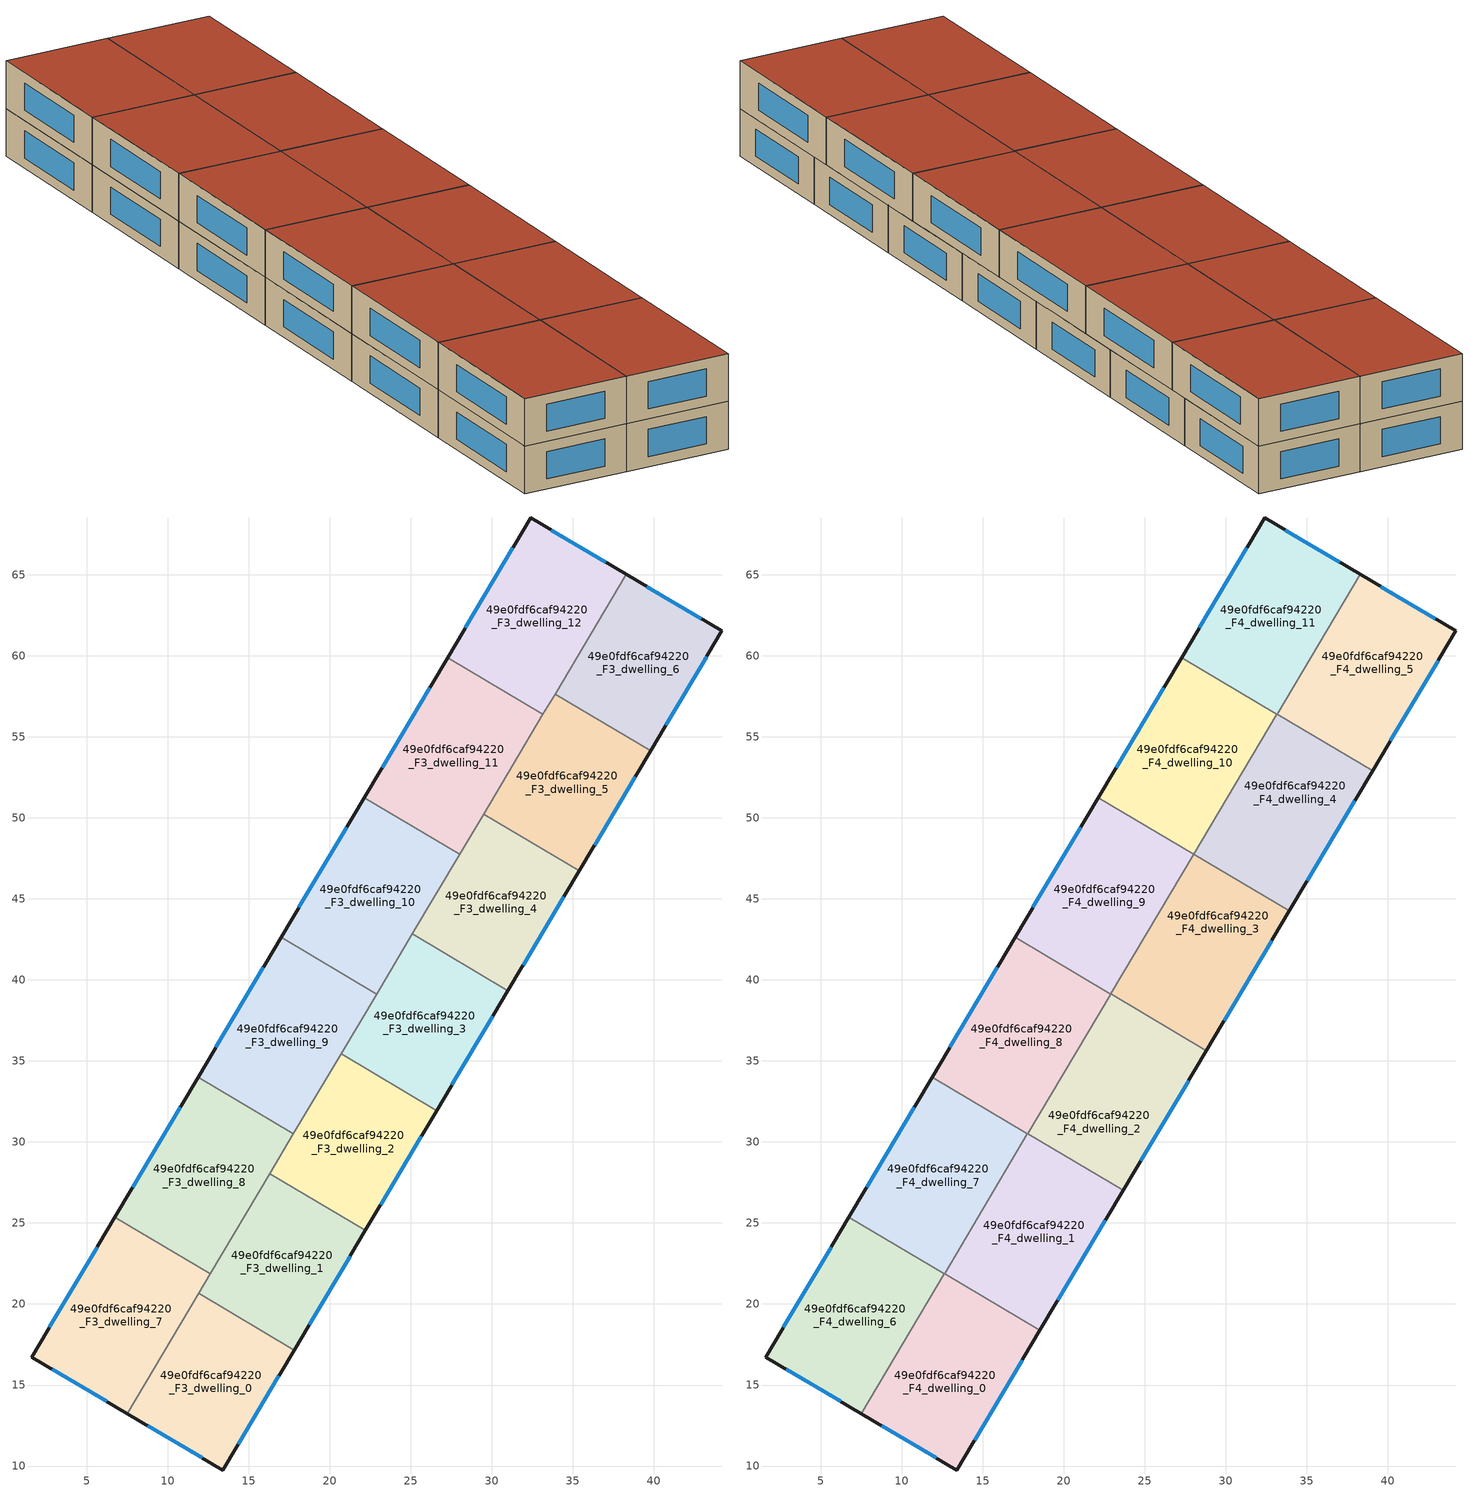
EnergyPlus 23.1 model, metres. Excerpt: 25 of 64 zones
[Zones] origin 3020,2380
49e0fdf6caf94220_F3_dwelling_0
 floor to 49e0fdf6caf94220_F2_dwelling_0 (EU_floor_Construction): 17.81,17.14 13.41,9.75 7.51,13.24 11.92,20.65 z9
 wall outside (EU_wall_Construction): 7.51,13.24 13.41,9.75 17.81,17.14 z9:12
 wall to 49e0fdf6caf94220_F3_dwelling_1 (EU_wall_Construction): 17.81,17.14 11.92,20.65 z9:12
 wall to 49e0fdf6caf94220_F3_dwelling_7 (EU_wall_Construction): 11.92,20.65 7.51,13.24 z9:12
 window (EU_Window_Construction): 14.36,11.34 16.87,15.56 / 8.78,12.49 12.15,10.5 z9.64:11.36
49e0fdf6caf94220_F3_dwelling_1
 floor to 49e0fdf6caf94220_F2_dwelling_1 (EU_floor_Construction): 22.21,24.54 17.81,17.14 11.92,20.65 16.32,28.05 z9
 wall outside (EU_wall_Construction): 17.81,17.14 22.21,24.54 z9:12
 wall to 49e0fdf6caf94220_F3_dwelling_2 (EU_wall_Construction): 22.21,24.54 16.32,28.05 z9:12
 wall to 49e0fdf6caf94220_F3_dwelling_8 (EU_wall_Construction): 16.32,28.05 12.64,21.86 z9:12
 wall to 49e0fdf6caf94220_F3_dwelling_7 (EU_wall_Construction): 12.64,21.86 11.92,20.65 z9:12
 window (EU_Window_Construction): 18.75,18.73 21.27,22.96 z9.64:11.36
 ceiling adiabatic (EU_roof_Construction): 18.54,18.38 22.21,24.54 16.32,28.05 12.65,21.88 z12
49e0fdf6caf94220_F3_dwelling_10
 floor to 49e0fdf6caf94220_F2_dwelling_10 (EU_floor_Construction): 28.04,47.75 22.9,39.12 17.01,42.63 22.14,51.26 z9
 wall outside (EU_wall_Construction): 22.14,51.26 17.01,42.63 z9:12
 wall to 49e0fdf6caf94220_F3_dwelling_11 (EU_wall_Construction): 28.04,47.75 22.14,51.26 z9:12
 wall to 49e0fdf6caf94220_F3_dwelling_9 (EU_wall_Construction): 17.01,42.63 22.9,39.12 z9:12
 wall to 49e0fdf6caf94220_F3_dwelling_4 (EU_wall_Construction): 25.11,42.84 28.04,47.75 z9:12
 wall to 49e0fdf6caf94220_F3_dwelling_3 (EU_wall_Construction): 22.9,39.12 25.11,42.84 z9:12
 window (EU_Window_Construction): 21.04,49.41 18.11,44.48 z9.64:11.36
49e0fdf6caf94220_F3_dwelling_11
 floor to 49e0fdf6caf94220_F2_dwelling_11 (EU_floor_Construction): 33.17,56.39 28.04,47.75 22.14,51.26 27.28,59.89 z9
 wall outside (EU_wall_Construction): 27.28,59.89 22.14,51.26 z9:12
 wall to 49e0fdf6caf94220_F3_dwelling_12 (EU_wall_Construction): 33.17,56.39 27.28,59.89 z9:12
 wall to 49e0fdf6caf94220_F3_dwelling_5 (EU_wall_Construction): 29.51,50.24 33.17,56.39 z9:12
 wall to 49e0fdf6caf94220_F3_dwelling_4 (EU_wall_Construction): 28.04,47.75 29.51,50.24 z9:12
 window (EU_Window_Construction): 26.18,58.04 23.24,53.11 z9.64:11.36
49e0fdf6caf94220_F3_dwelling_12
 floor to 49e0fdf6caf94220_F2_dwelling_12 (EU_floor_Construction): 38.31,65.03 33.17,56.39 27.28,59.89 32.41,68.51 z9
 wall outside (EU_wall_Construction): 38.31,65.03 32.41,68.51 27.28,59.89 z9:12
 wall to 49e0fdf6caf94220_F3_dwelling_6 (EU_wall_Construction): 33.91,57.64 38.31,65.03 z9:12
 wall to 49e0fdf6caf94220_F3_dwelling_5 (EU_wall_Construction): 33.17,56.39 33.91,57.64 z9:12
 window (EU_Window_Construction): 37.04,65.77 33.67,67.77 / 31.31,66.67 28.38,61.74 z9.64:11.36
49e0fdf6caf94220_F3_dwelling_2
 floor to 49e0fdf6caf94220_F2_dwelling_2 (EU_floor_Construction): 26.61,31.94 22.21,24.54 16.32,28.05 20.72,35.44 z9
 wall outside (EU_wall_Construction): 22.21,24.54 26.61,31.94 z9:12
 wall to 49e0fdf6caf94220_F3_dwelling_3 (EU_wall_Construction): 26.61,31.94 20.72,35.44 z9:12
 wall to 49e0fdf6caf94220_F3_dwelling_9 (EU_wall_Construction): 20.72,35.44 17.77,30.49 z9:12
 wall to 49e0fdf6caf94220_F3_dwelling_8 (EU_wall_Construction): 17.77,30.49 16.32,28.05 z9:12
 window (EU_Window_Construction): 23.15,26.13 25.67,30.35 z9.64:11.36
 ceiling adiabatic (EU_roof_Construction): 22.21,24.54 23.68,27.01 17.78,30.51 16.32,28.05 z12
49e0fdf6caf94220_F3_dwelling_3
 floor to 49e0fdf6caf94220_F2_dwelling_3 (EU_floor_Construction): 31.01,39.34 26.61,31.94 20.72,35.44 25.11,42.84 z9
 wall outside (EU_wall_Construction): 26.61,31.94 31.01,39.34 z9:12
 wall to 49e0fdf6caf94220_F3_dwelling_4 (EU_wall_Construction): 31.01,39.34 25.11,42.84 z9:12
 wall to 49e0fdf6caf94220_F3_dwelling_9 (EU_wall_Construction): 22.9,39.12 20.71,35.44 z9:12
 window (EU_Window_Construction): 27.55,33.52 30.07,37.75 z9.64:11.36
49e0fdf6caf94220_F3_dwelling_4
 floor to 49e0fdf6caf94220_F2_dwelling_4 (EU_floor_Construction): 35.41,46.73 31.01,39.34 25.11,42.84 29.52,50.24 z9
 wall outside (EU_wall_Construction): 31.01,39.34 35.41,46.73 z9:12
 wall to 49e0fdf6caf94220_F3_dwelling_5 (EU_wall_Construction): 35.41,46.73 29.52,50.24 z9:12
 window (EU_Window_Construction): 31.95,40.92 34.47,45.15 z9.64:11.36
49e0fdf6caf94220_F3_dwelling_5
 floor to 49e0fdf6caf94220_F2_dwelling_5 (EU_floor_Construction): 39.81,54.13 35.41,46.73 29.52,50.24 33.91,57.64 z9
 wall outside (EU_wall_Construction): 35.41,46.73 39.81,54.13 z9:12
 wall to 49e0fdf6caf94220_F3_dwelling_6 (EU_wall_Construction): 39.81,54.13 33.91,57.64 z9:12
 window (EU_Window_Construction): 36.35,48.32 38.87,52.55 z9.64:11.36
49e0fdf6caf94220_F3_dwelling_6
 floor to 49e0fdf6caf94220_F2_dwelling_6 (EU_floor_Construction): 44.21,61.54 39.81,54.13 33.91,57.64 38.31,65.03 z9
 wall outside (EU_wall_Construction): 39.81,54.13 44.21,61.54 38.31,65.03 z9:12
 window (EU_Window_Construction): 42.95,62.29 39.57,64.28 / 40.75,55.72 43.27,59.95 z9.64:11.36
49e0fdf6caf94220_F3_dwelling_7
 floor to 49e0fdf6caf94220_F2_dwelling_7 (EU_floor_Construction): 12.64,21.86 7.51,13.24 1.61,16.73 6.74,25.37 z9
 wall outside (EU_wall_Construction): 6.74,25.37 1.61,16.73 7.51,13.24 z9:12
 wall to 49e0fdf6caf94220_F3_dwelling_8 (EU_wall_Construction): 12.64,21.86 6.74,25.37 z9:12
 window (EU_Window_Construction): 2.87,15.98 6.25,13.99 / 5.64,23.52 2.71,18.58 z9.64:11.36
49e0fdf6caf94220_F3_dwelling_8
 floor to 49e0fdf6caf94220_F2_dwelling_8 (EU_floor_Construction): 17.77,30.49 12.64,21.86 6.74,25.37 11.88,34 z9
 wall outside (EU_wall_Construction): 11.88,34 6.74,25.37 z9:12
 wall to 49e0fdf6caf94220_F3_dwelling_9 (EU_wall_Construction): 17.77,30.49 11.88,34 z9:12
 window (EU_Window_Construction): 10.78,32.15 7.84,27.22 z9.64:11.36
49e0fdf6caf94220_F3_dwelling_9
 floor to 49e0fdf6caf94220_F2_dwelling_9 (EU_floor_Construction): 22.9,39.12 17.77,30.49 11.88,34 17.01,42.63 z9
 wall outside (EU_wall_Construction): 17.01,42.63 11.88,34 z9:12
 window (EU_Window_Construction): 15.91,40.78 12.98,35.85 z9.64:11.36
49e0fdf6caf94220_F4_dwelling_0
 floor to 49e0fdf6caf94220_F3_dwelling_0 (EU_floor_Construction): 17.81,17.14 13.41,9.75 7.51,13.24 11.92,20.65 z12
 floor to 49e0fdf6caf94220_F3_dwelling_1 (EU_floor_Construction): 18.54,18.38 17.81,17.14 11.92,20.65 12.65,21.88 z12
 wall outside (EU_wall_Construction): 7.51,13.24 13.41,9.75 18.54,18.38 z12:15
 wall to 49e0fdf6caf94220_F4_dwelling_1 (EU_wall_Construction): 18.54,18.38 12.65,21.88 z12:15
 wall to 49e0fdf6caf94220_F4_dwelling_6 (EU_wall_Construction): 12.64,21.86 7.51,13.24 z12:15
 wall to 49e0fdf6caf94220_F4_dwelling_7 (EU_wall_Construction): 12.65,21.88 12.64,21.86 z12:15
 window (EU_Window_Construction): 14.51,11.6 17.44,16.53 / 8.78,12.49 12.15,10.5 z12.64:14.36
 roof outside (EU_roof_Construction): 13.41,9.75 18.54,18.38 12.65,21.88 7.51,13.24 z15
49e0fdf6caf94220_F4_dwelling_1
 floor adiabatic (EU_floor_Construction): 23.68,27.01 18.54,18.38 12.65,21.88 17.78,30.51 z12
 wall outside (EU_wall_Construction): 18.54,18.38 23.68,27.01 z12:15
 wall to 49e0fdf6caf94220_F4_dwelling_2 (EU_wall_Construction): 23.68,27.01 17.78,30.51 z12:15
 wall to 49e0fdf6caf94220_F4_dwelling_7 (EU_wall_Construction): 17.77,30.49 12.65,21.88 z12:15
 wall to 49e0fdf6caf94220_F4_dwelling_8 (EU_wall_Construction): 17.78,30.51 17.77,30.49 z12:15
 window (EU_Window_Construction): 19.64,20.22 22.58,25.16 z12.64:14.36
 roof outside (EU_roof_Construction): 18.54,18.38 23.68,27.01 17.78,30.51 12.65,21.88 z15
49e0fdf6caf94220_F4_dwelling_10
 floor to 49e0fdf6caf94220_F3_dwelling_11 (EU_floor_Construction): 33.17,56.39 28.04,47.75 22.14,51.26 27.28,59.89 z12
 wall outside (EU_wall_Construction): 27.28,59.89 22.14,51.26 z12:15
 wall to 49e0fdf6caf94220_F4_dwelling_11 (EU_wall_Construction): 33.17,56.39 27.28,59.89 z12:15
 wall to 49e0fdf6caf94220_F4_dwelling_9 (EU_wall_Construction): 22.14,51.26 28.04,47.75 z12:15
 wall to 49e0fdf6caf94220_F4_dwelling_4 (EU_wall_Construction): 28.05,47.77 33.17,56.39 z12:15
 wall to 49e0fdf6caf94220_F4_dwelling_3 (EU_wall_Construction): 28.04,47.75 28.05,47.77 z12:15
 window (EU_Window_Construction): 26.18,58.04 23.24,53.11 z12.64:14.36
 roof outside (EU_roof_Construction): 28.04,47.75 33.17,56.39 27.28,59.89 22.14,51.26 z15
49e0fdf6caf94220_F4_dwelling_11
 floor to 49e0fdf6caf94220_F3_dwelling_12 (EU_floor_Construction): 38.31,65.03 33.17,56.39 27.28,59.89 32.41,68.51 z12
 wall outside (EU_wall_Construction): 38.31,65.03 32.41,68.51 27.28,59.89 z12:15
 wall to 49e0fdf6caf94220_F4_dwelling_5 (EU_wall_Construction): 33.18,56.4 38.31,65.03 z12:15
 wall to 49e0fdf6caf94220_F4_dwelling_4 (EU_wall_Construction): 33.17,56.39 33.18,56.4 z12:15
 window (EU_Window_Construction): 37.04,65.77 33.67,67.77 / 31.31,66.67 28.38,61.74 z12.64:14.36
 roof outside (EU_roof_Construction): 33.17,56.39 38.31,65.03 32.41,68.51 27.28,59.89 z15
49e0fdf6caf94220_F4_dwelling_2
 floor to 49e0fdf6caf94220_F3_dwelling_2 (EU_floor_Construction): 26.61,31.94 23.68,27.01 17.78,30.51 20.72,35.44 z12
 floor to 49e0fdf6caf94220_F3_dwelling_3 (EU_floor_Construction): 28.81,35.64 26.61,31.94 20.72,35.44 22.92,39.14 z12
 wall outside (EU_wall_Construction): 23.68,27.01 28.81,35.64 z12:15
 wall to 49e0fdf6caf94220_F4_dwelling_3 (EU_wall_Construction): 28.81,35.64 22.91,39.14 z12:15
 wall to 49e0fdf6caf94220_F4_dwelling_8 (EU_wall_Construction): 22.9,39.12 17.78,30.51 z12:15
 wall to 49e0fdf6caf94220_F4_dwelling_9 (EU_wall_Construction): 22.91,39.14 22.9,39.12 z12:15
 window (EU_Window_Construction): 24.78,28.86 27.71,33.79 z12.64:14.36
 roof outside (EU_roof_Construction): 23.68,27.01 28.81,35.64 22.91,39.14 17.78,30.51 z15
49e0fdf6caf94220_F4_dwelling_3
 floor to 49e0fdf6caf94220_F3_dwelling_3 (EU_floor_Construction): 31.01,39.34 28.81,35.64 22.92,39.14 25.11,42.84 z12
 floor to 49e0fdf6caf94220_F3_dwelling_4 (EU_floor_Construction): 33.94,44.27 31.01,39.34 25.11,42.84 28.05,47.77 z12
 wall outside (EU_wall_Construction): 28.81,35.64 33.94,44.27 z12:15
 wall to 49e0fdf6caf94220_F4_dwelling_4 (EU_wall_Construction): 33.94,44.27 28.05,47.77 z12:15
 wall to 49e0fdf6caf94220_F4_dwelling_9 (EU_wall_Construction): 28.04,47.75 22.91,39.14 z12:15
 window (EU_Window_Construction): 29.91,37.49 32.84,42.42 z12.64:14.36
 roof outside (EU_roof_Construction): 28.81,35.64 33.94,44.27 28.05,47.77 22.91,39.14 z15
49e0fdf6caf94220_F4_dwelling_4
 floor to 49e0fdf6caf94220_F3_dwelling_5 (EU_floor_Construction): 39.07,52.9 35.41,46.73 29.52,50.24 33.18,56.4 z12
 floor to 49e0fdf6caf94220_F3_dwelling_4 (EU_floor_Construction): 35.41,46.73 33.94,44.27 28.05,47.77 29.52,50.24 z12
 wall outside (EU_wall_Construction): 33.94,44.27 39.08,52.9 z12:15
 wall to 49e0fdf6caf94220_F4_dwelling_5 (EU_wall_Construction): 39.08,52.9 33.18,56.4 z12:15
 window (EU_Window_Construction): 35.04,46.12 37.98,51.05 z12.64:14.36
 roof outside (EU_roof_Construction): 33.94,44.27 39.08,52.9 33.18,56.4 28.05,47.77 z15
49e0fdf6caf94220_F4_dwelling_5
 floor to 49e0fdf6caf94220_F3_dwelling_5 (EU_floor_Construction): 39.81,54.13 39.07,52.9 33.18,56.4 33.91,57.64 z12
 floor to 49e0fdf6caf94220_F3_dwelling_6 (EU_floor_Construction): 44.21,61.54 39.81,54.13 33.91,57.64 38.31,65.03 z12
 wall outside (EU_wall_Construction): 39.08,52.9 44.21,61.54 38.31,65.03 z12:15
 window (EU_Window_Construction): 42.95,62.29 39.57,64.28 / 40.18,54.75 43.11,59.69 z12.64:14.36
 roof outside (EU_roof_Construction): 39.08,52.9 44.21,61.54 38.31,65.03 33.18,56.4 z15
49e0fdf6caf94220_F4_dwelling_6
 floor to 49e0fdf6caf94220_F3_dwelling_7 (EU_floor_Construction): 12.64,21.86 7.51,13.24 1.61,16.73 6.74,25.37 z12
 wall outside (EU_wall_Construction): 6.74,25.37 1.61,16.73 7.51,13.24 z12:15
 wall to 49e0fdf6caf94220_F4_dwelling_7 (EU_wall_Construction): 12.64,21.86 6.74,25.37 z12:15
 window (EU_Window_Construction): 2.87,15.98 6.25,13.99 / 5.64,23.52 2.71,18.58 z12.64:14.36
 roof outside (EU_roof_Construction): 7.51,13.24 12.64,21.86 6.74,25.37 1.61,16.73 z15
49e0fdf6caf94220_F4_dwelling_7
 floor to 49e0fdf6caf94220_F3_dwelling_8 (EU_floor_Construction): 17.77,30.49 12.64,21.86 6.74,25.37 11.88,34 z12
 wall outside (EU_wall_Construction): 11.88,34 6.74,25.37 z12:15
 wall to 49e0fdf6caf94220_F4_dwelling_8 (EU_wall_Construction): 17.77,30.49 11.88,34 z12:15
 window (EU_Window_Construction): 10.78,32.15 7.84,27.22 z12.64:14.36
 roof outside (EU_roof_Construction): 12.64,21.86 17.77,30.49 11.88,34 6.74,25.37 z15
49e0fdf6caf94220_F4_dwelling_8
 floor to 49e0fdf6caf94220_F3_dwelling_9 (EU_floor_Construction): 22.9,39.12 17.77,30.49 11.88,34 17.01,42.63 z12
 wall outside (EU_wall_Construction): 17.01,42.63 11.88,34 z12:15
 wall to 49e0fdf6caf94220_F4_dwelling_9 (EU_wall_Construction): 22.9,39.12 17.01,42.63 z12:15
 window (EU_Window_Construction): 15.91,40.78 12.98,35.85 z12.64:14.36
 roof outside (EU_roof_Construction): 17.77,30.49 22.9,39.12 17.01,42.63 11.88,34 z15
49e0fdf6caf94220_F4_dwelling_9
 floor to 49e0fdf6caf94220_F3_dwelling_10 (EU_floor_Construction): 28.04,47.75 22.9,39.12 17.01,42.63 22.14,51.26 z12
 wall outside (EU_wall_Construction): 22.14,51.26 17.01,42.63 z12:15
 window (EU_Window_Construction): 21.04,49.41 18.11,44.48 z12.64:14.36
 roof outside (EU_roof_Construction): 22.9,39.12 28.04,47.75 22.14,51.26 17.01,42.63 z15
[Building]
EU S2 Campaign: North Axis=0; Terrain=City; Solar Distribution=FullExterior
[Site:Location]
Yerevan-Zvartnots.Intl.AP: Latitude=40.15; Longitude=44.383; Time Zone=4; Elevation=854
[SizingPeriod:WeatherFileDays]
AnnualSizingPeriod: Begin Month=1; Begin Day of Month=1; End Month=12; End Day of Month=31; Day of Week for Start Day=Monday; Use Weather File Daylight Saving Period=No; Use Weather File Rain and Snow Indicators=No
[MATERIAL]
EU_InternalMass_Material: Roughness=MediumRough; Thickness=0.1; Conductivity=1; Density=1800; Specific Heat=900; Thermal Absorptance=0.9; Solar Absorptance=0.7; Visible Absorptance=0.7
[MATERIAL:NOMASS] Roughness=MediumRough; Thermal Absorptance=0.9; Solar Absorptance=0.7; Visible Absorptance=0.7
Name | Thermal Resistance
EU_wall_NoMass | 1.05043
EU_roof_NoMass | 1.45357
EU_floor_NoMass | 0.478065
[WINDOWMATERIAL:SIMPLEGLAZINGSYSTEM]
EU_Window_SimpleGlazing: UFactor=2.5566; Solar Heat Gain Coefficient=0.75; Visible Transmittance=0.75
[CONSTRUCTION]
EU_wall_Construction: EU_wall_NoMass
EU_roof_Construction: EU_roof_NoMass
EU_floor_Construction: EU_floor_NoMass
EU_Window_Construction: EU_Window_SimpleGlazing
EU_InternalMass_Construction: EU_InternalMass_Material
[ZONE] Type=1; Multiplier=1; Ceiling Height=autocalculate; Floor Area=autocalculate; Part of Total Floor Area=Yes
Name | Volume
49e0fdf6caf94220_F3_dwelling_0 | 177.053
49e0fdf6caf94220_F4_dwelling_0; 49e0fdf6caf94220_F4_dwelling_5 | 206.578
49e0fdf6caf94220_F3_dwelling_1; 49e0fdf6caf94220_F3_dwelling_5 | 177.061
49e0fdf6caf94220_F4_dwelling_1; 49e0fdf6caf94220_F4_dwelling_2 | 206.587
49e0fdf6caf94220_F3_dwelling_10; 49e0fdf6caf94220_F4_dwelling_10; 49e0fdf6caf94220_F3_dwelling_11; 49e0fdf6caf94220_F4_dwelling_9 | 206.546
49e0fdf6caf94220_F4_dwelling_11; 49e0fdf6caf94220_F3_dwelling_12 | 206.555
49e0fdf6caf94220_F3_dwelling_2 | 177.06
49e0fdf6caf94220_F3_dwelling_3 | 177.062
49e0fdf6caf94220_F4_dwelling_3 | 206.551
49e0fdf6caf94220_F3_dwelling_4 | 177.056
49e0fdf6caf94220_F4_dwelling_4 | 206.579
49e0fdf6caf94220_F3_dwelling_6 | 177.07
49e0fdf6caf94220_F4_dwelling_6; 49e0fdf6caf94220_F3_dwelling_7 | 206.543
49e0fdf6caf94220_F4_dwelling_7; 49e0fdf6caf94220_F3_dwelling_8 | 206.554
49e0fdf6caf94220_F4_dwelling_8; 49e0fdf6caf94220_F3_dwelling_9 | 206.526
[INTERNALMASS] Construction=EU_InternalMass_Construction
Name | Zone or ZoneList | Surface Area
49e0fdf6caf94220_F3_dwelling_0_EU_InternalMass | 49e0fdf6caf94220_F3_dwelling_0 | 59.0178
49e0fdf6caf94220_F3_dwelling_1_EU_InternalMass | 49e0fdf6caf94220_F3_dwelling_1 | 59.0204
49e0fdf6caf94220_F3_dwelling_2_EU_InternalMass | 49e0fdf6caf94220_F3_dwelling_2 | 59.0199
49e0fdf6caf94220_F3_dwelling_3_EU_InternalMass | 49e0fdf6caf94220_F3_dwelling_3 | 59.0204
49e0fdf6caf94220_F3_dwelling_4_EU_InternalMass | 49e0fdf6caf94220_F3_dwelling_4 | 59.0184
49e0fdf6caf94220_F3_dwelling_5_EU_InternalMass | 49e0fdf6caf94220_F3_dwelling_5 | 59.0204
49e0fdf6caf94220_F3_dwelling_6_EU_InternalMass | 49e0fdf6caf94220_F3_dwelling_6 | 59.0232
49e0fdf6caf94220_F3_dwelling_7_EU_InternalMass | 49e0fdf6caf94220_F3_dwelling_7 | 68.8477
49e0fdf6caf94220_F3_dwelling_8_EU_InternalMass | 49e0fdf6caf94220_F3_dwelling_8 | 68.8511
49e0fdf6caf94220_F3_dwelling_9_EU_InternalMass | 49e0fdf6caf94220_F3_dwelling_9 | 68.8421
49e0fdf6caf94220_F3_dwelling_10_EU_InternalMass | 49e0fdf6caf94220_F3_dwelling_10 | 68.8485
49e0fdf6caf94220_F3_dwelling_11_EU_InternalMass | 49e0fdf6caf94220_F3_dwelling_11 | 68.8485
49e0fdf6caf94220_F3_dwelling_12_EU_InternalMass | 49e0fdf6caf94220_F3_dwelling_12 | 68.8515
49e0fdf6caf94220_F4_dwelling_0_EU_InternalMass | 49e0fdf6caf94220_F4_dwelling_0 | 68.8592
49e0fdf6caf94220_F4_dwelling_1_EU_InternalMass | 49e0fdf6caf94220_F4_dwelling_1 | 68.8623
49e0fdf6caf94220_F4_dwelling_2_EU_InternalMass | 49e0fdf6caf94220_F4_dwelling_2 | 68.8623
49e0fdf6caf94220_F4_dwelling_3_EU_InternalMass | 49e0fdf6caf94220_F4_dwelling_3 | 68.8503
49e0fdf6caf94220_F4_dwelling_4_EU_InternalMass | 49e0fdf6caf94220_F4_dwelling_4 | 68.8597
49e0fdf6caf94220_F4_dwelling_5_EU_InternalMass | 49e0fdf6caf94220_F4_dwelling_5 | 68.8592
49e0fdf6caf94220_F4_dwelling_6_EU_InternalMass | 49e0fdf6caf94220_F4_dwelling_6 | 68.8477
49e0fdf6caf94220_F4_dwelling_7_EU_InternalMass | 49e0fdf6caf94220_F4_dwelling_7 | 68.8511
49e0fdf6caf94220_F4_dwelling_8_EU_InternalMass | 49e0fdf6caf94220_F4_dwelling_8 | 68.8421
49e0fdf6caf94220_F4_dwelling_9_EU_InternalMass | 49e0fdf6caf94220_F4_dwelling_9 | 68.8485
49e0fdf6caf94220_F4_dwelling_10_EU_InternalMass | 49e0fdf6caf94220_F4_dwelling_10 | 68.8485
49e0fdf6caf94220_F4_dwelling_11_EU_InternalMass | 49e0fdf6caf94220_F4_dwelling_11 | 68.8515
[OTHEREQUIPMENT] Fuel Type=Electricity; Design Level Calculation Method=Watts/Area; Power per Zone Floor Area=1; Fraction Latent=0; Fraction Radiant=0; Fraction Lost=0; Carbon Dioxide Generation Rate=0; EndUse Subcategory=EU_Step8_InternalGains
Name | Zone or ZoneList or Space or SpaceList | Schedule
EU_Step8_InternalGain_49e0fdf6caf94220_F3_dwelling_0_f000 | 49e0fdf6caf94220_F3_dwelling_0 | EU_Step8_GainSchedule_49e0fdf6caf94220_F3_dwelling_0_f000
EU_Step8_InternalGain_49e0fdf6caf94220_F3_dwelling_1_f000 | 49e0fdf6caf94220_F3_dwelling_1 | EU_Step8_GainSchedule_49e0fdf6caf94220_F3_dwelling_1_f000
EU_Step8_InternalGain_49e0fdf6caf94220_F3_dwelling_2_f000 | 49e0fdf6caf94220_F3_dwelling_2 | EU_Step8_GainSchedule_49e0fdf6caf94220_F3_dwelling_2_f000
EU_Step8_InternalGain_49e0fdf6caf94220_F3_dwelling_3_f000 | 49e0fdf6caf94220_F3_dwelling_3 | EU_Step8_GainSchedule_49e0fdf6caf94220_F3_dwelling_3_f000
EU_Step8_InternalGain_49e0fdf6caf94220_F3_dwelling_4_f000 | 49e0fdf6caf94220_F3_dwelling_4 | EU_Step8_GainSchedule_49e0fdf6caf94220_F3_dwelling_4_f000
EU_Step8_InternalGain_49e0fdf6caf94220_F3_dwelling_5_f000 | 49e0fdf6caf94220_F3_dwelling_5 | EU_Step8_GainSchedule_49e0fdf6caf94220_F3_dwelling_5_f000
EU_Step8_InternalGain_49e0fdf6caf94220_F3_dwelling_6_f000 | 49e0fdf6caf94220_F3_dwelling_6 | EU_Step8_GainSchedule_49e0fdf6caf94220_F3_dwelling_6_f000
EU_Step8_InternalGain_49e0fdf6caf94220_F3_dwelling_7_f000 | 49e0fdf6caf94220_F3_dwelling_7 | EU_Step8_GainSchedule_49e0fdf6caf94220_F3_dwelling_7_f000
EU_Step8_InternalGain_49e0fdf6caf94220_F3_dwelling_8_f000 | 49e0fdf6caf94220_F3_dwelling_8 | EU_Step8_GainSchedule_49e0fdf6caf94220_F3_dwelling_8_f000
EU_Step8_InternalGain_49e0fdf6caf94220_F3_dwelling_9_f000 | 49e0fdf6caf94220_F3_dwelling_9 | EU_Step8_GainSchedule_49e0fdf6caf94220_F3_dwelling_9_f000
EU_Step8_InternalGain_49e0fdf6caf94220_F3_dwelling_10_f000 | 49e0fdf6caf94220_F3_dwelling_10 | EU_Step8_GainSchedule_49e0fdf6caf94220_F3_dwelling_10_f000
EU_Step8_InternalGain_49e0fdf6caf94220_F3_dwelling_11_f000 | 49e0fdf6caf94220_F3_dwelling_11 | EU_Step8_GainSchedule_49e0fdf6caf94220_F3_dwelling_11_f000
EU_Step8_InternalGain_49e0fdf6caf94220_F3_dwelling_12_f000 | 49e0fdf6caf94220_F3_dwelling_12 | EU_Step8_GainSchedule_49e0fdf6caf94220_F3_dwelling_12_f000
EU_Step8_InternalGain_49e0fdf6caf94220_F4_dwelling_0_f000 | 49e0fdf6caf94220_F4_dwelling_0 | EU_Step8_GainSchedule_49e0fdf6caf94220_F4_dwelling_0_f000
EU_Step8_InternalGain_49e0fdf6caf94220_F4_dwelling_1_f000 | 49e0fdf6caf94220_F4_dwelling_1 | EU_Step8_GainSchedule_49e0fdf6caf94220_F4_dwelling_1_f000
EU_Step8_InternalGain_49e0fdf6caf94220_F4_dwelling_2_f000 | 49e0fdf6caf94220_F4_dwelling_2 | EU_Step8_GainSchedule_49e0fdf6caf94220_F4_dwelling_2_f000
EU_Step8_InternalGain_49e0fdf6caf94220_F4_dwelling_3_f000 | 49e0fdf6caf94220_F4_dwelling_3 | EU_Step8_GainSchedule_49e0fdf6caf94220_F4_dwelling_3_f000
EU_Step8_InternalGain_49e0fdf6caf94220_F4_dwelling_4_f000 | 49e0fdf6caf94220_F4_dwelling_4 | EU_Step8_GainSchedule_49e0fdf6caf94220_F4_dwelling_4_f000
EU_Step8_InternalGain_49e0fdf6caf94220_F4_dwelling_5_f000 | 49e0fdf6caf94220_F4_dwelling_5 | EU_Step8_GainSchedule_49e0fdf6caf94220_F4_dwelling_5_f000
EU_Step8_InternalGain_49e0fdf6caf94220_F4_dwelling_6_f000 | 49e0fdf6caf94220_F4_dwelling_6 | EU_Step8_GainSchedule_49e0fdf6caf94220_F4_dwelling_6_f000
EU_Step8_InternalGain_49e0fdf6caf94220_F4_dwelling_7_f000 | 49e0fdf6caf94220_F4_dwelling_7 | EU_Step8_GainSchedule_49e0fdf6caf94220_F4_dwelling_7_f000
EU_Step8_InternalGain_49e0fdf6caf94220_F4_dwelling_8_f000 | 49e0fdf6caf94220_F4_dwelling_8 | EU_Step8_GainSchedule_49e0fdf6caf94220_F4_dwelling_8_f000
EU_Step8_InternalGain_49e0fdf6caf94220_F4_dwelling_9_f000 | 49e0fdf6caf94220_F4_dwelling_9 | EU_Step8_GainSchedule_49e0fdf6caf94220_F4_dwelling_9_f000
EU_Step8_InternalGain_49e0fdf6caf94220_F4_dwelling_10_f000 | 49e0fdf6caf94220_F4_dwelling_10 | EU_Step8_GainSchedule_49e0fdf6caf94220_F4_dwelling_10_f000
EU_Step8_InternalGain_49e0fdf6caf94220_F4_dwelling_11_f000 | 49e0fdf6caf94220_F4_dwelling_11 | EU_Step8_GainSchedule_49e0fdf6caf94220_F4_dwelling_11_f000
[ZONEVENTILATION:DESIGNFLOWRATE] Schedule=EU_AlwaysOn; Design Flow Rate Calculation Method=AirChanges/Hour; Air Changes per Hour=0.557805; Ventilation Type=Natural; Fan Pressure Rise=0; Fan Total Efficiency=1; Constant Term Coefficient=1; Temperature Term Coefficient=0; Velocity Term Coefficient=0; Velocity Squared Term Coefficient=0; Minimum Indoor Temperature=-100; Maximum Indoor Temperature=100; Delta Temperature=-100; Minimum Outdoor Temperature=-100; Maximum Outdoor Temperature=100; Maximum Wind Speed=40
Name | Zone or ZoneList or Space or SpaceList
EU_ConstantAir_49e0fdf6caf94220_F3_dwelling_0 | 49e0fdf6caf94220_F3_dwelling_0
EU_ConstantAir_49e0fdf6caf94220_F3_dwelling_1 | 49e0fdf6caf94220_F3_dwelling_1
EU_ConstantAir_49e0fdf6caf94220_F3_dwelling_2 | 49e0fdf6caf94220_F3_dwelling_2
EU_ConstantAir_49e0fdf6caf94220_F3_dwelling_3 | 49e0fdf6caf94220_F3_dwelling_3
EU_ConstantAir_49e0fdf6caf94220_F3_dwelling_4 | 49e0fdf6caf94220_F3_dwelling_4
EU_ConstantAir_49e0fdf6caf94220_F3_dwelling_5 | 49e0fdf6caf94220_F3_dwelling_5
EU_ConstantAir_49e0fdf6caf94220_F3_dwelling_6 | 49e0fdf6caf94220_F3_dwelling_6
EU_ConstantAir_49e0fdf6caf94220_F3_dwelling_7 | 49e0fdf6caf94220_F3_dwelling_7
EU_ConstantAir_49e0fdf6caf94220_F3_dwelling_8 | 49e0fdf6caf94220_F3_dwelling_8
EU_ConstantAir_49e0fdf6caf94220_F3_dwelling_9 | 49e0fdf6caf94220_F3_dwelling_9
EU_ConstantAir_49e0fdf6caf94220_F3_dwelling_10 | 49e0fdf6caf94220_F3_dwelling_10
EU_ConstantAir_49e0fdf6caf94220_F3_dwelling_11 | 49e0fdf6caf94220_F3_dwelling_11
EU_ConstantAir_49e0fdf6caf94220_F3_dwelling_12 | 49e0fdf6caf94220_F3_dwelling_12
EU_ConstantAir_49e0fdf6caf94220_F4_dwelling_0 | 49e0fdf6caf94220_F4_dwelling_0
EU_ConstantAir_49e0fdf6caf94220_F4_dwelling_1 | 49e0fdf6caf94220_F4_dwelling_1
EU_ConstantAir_49e0fdf6caf94220_F4_dwelling_2 | 49e0fdf6caf94220_F4_dwelling_2
EU_ConstantAir_49e0fdf6caf94220_F4_dwelling_3 | 49e0fdf6caf94220_F4_dwelling_3
EU_ConstantAir_49e0fdf6caf94220_F4_dwelling_4 | 49e0fdf6caf94220_F4_dwelling_4
EU_ConstantAir_49e0fdf6caf94220_F4_dwelling_5 | 49e0fdf6caf94220_F4_dwelling_5
EU_ConstantAir_49e0fdf6caf94220_F4_dwelling_6 | 49e0fdf6caf94220_F4_dwelling_6
EU_ConstantAir_49e0fdf6caf94220_F4_dwelling_7 | 49e0fdf6caf94220_F4_dwelling_7
EU_ConstantAir_49e0fdf6caf94220_F4_dwelling_8 | 49e0fdf6caf94220_F4_dwelling_8
EU_ConstantAir_49e0fdf6caf94220_F4_dwelling_9 | 49e0fdf6caf94220_F4_dwelling_9
EU_ConstantAir_49e0fdf6caf94220_F4_dwelling_10 | 49e0fdf6caf94220_F4_dwelling_10
EU_ConstantAir_49e0fdf6caf94220_F4_dwelling_11 | 49e0fdf6caf94220_F4_dwelling_11
[HVACTEMPLATE:THERMOSTAT] Constant Heating Setpoint=20; Constant Cooling Setpoint=50
EU_HeatOnly_49e0fdf6caf94220_F0_dwelling_0; EU_HeatOnly_49e0fdf6caf94220_F0_dwelling_1; EU_HeatOnly_49e0fdf6caf94220_F0_dwelling_2; EU_HeatOnly_49e0fdf6caf94220_F0_dwelling_3; EU_HeatOnly_49e0fdf6caf94220_F0_dwelling_4; EU_HeatOnly_49e0fdf6caf94220_F0_dwelling_5; EU_HeatOnly_49e0fdf6caf94220_F0_dwelling_6; EU_HeatOnly_49e0fdf6caf94220_F0_dwelling_7; EU_HeatOnly_49e0fdf6caf94220_F0_dwelling_8; EU_HeatOnly_49e0fdf6caf94220_F0_dwelling_9; EU_HeatOnly_49e0fdf6caf94220_F0_dwelling_10; EU_HeatOnly_49e0fdf6caf94220_F0_dwelling_11; EU_HeatOnly_49e0fdf6caf94220_F0_dwelling_12; EU_HeatOnly_49e0fdf6caf94220_F1_dwelling_0; EU_HeatOnly_49e0fdf6caf94220_F1_dwelling_1; EU_HeatOnly_49e0fdf6caf94220_F1_dwelling_2; EU_HeatOnly_49e0fdf6caf94220_F1_dwelling_3; EU_HeatOnly_49e0fdf6caf94220_F1_dwelling_4; EU_HeatOnly_49e0fdf6caf94220_F1_dwelling_5; EU_HeatOnly_49e0fdf6caf94220_F1_dwelling_6; EU_HeatOnly_49e0fdf6caf94220_F1_dwelling_7; EU_HeatOnly_49e0fdf6caf94220_F1_dwelling_8; EU_HeatOnly_49e0fdf6caf94220_F1_dwelling_9; EU_HeatOnly_49e0fdf6caf94220_F1_dwelling_10; EU_HeatOnly_49e0fdf6caf94220_F1_dwelling_11; EU_HeatOnly_49e0fdf6caf94220_F1_dwelling_12; EU_HeatOnly_49e0fdf6caf94220_F2_dwelling_0; EU_HeatOnly_49e0fdf6caf94220_F2_dwelling_1; EU_HeatOnly_49e0fdf6caf94220_F2_dwelling_2; EU_HeatOnly_49e0fdf6caf94220_F2_dwelling_3; EU_HeatOnly_49e0fdf6caf94220_F2_dwelling_4; EU_HeatOnly_49e0fdf6caf94220_F2_dwelling_5; EU_HeatOnly_49e0fdf6caf94220_F2_dwelling_6; EU_HeatOnly_49e0fdf6caf94220_F2_dwelling_7; EU_HeatOnly_49e0fdf6caf94220_F2_dwelling_8; EU_HeatOnly_49e0fdf6caf94220_F2_dwelling_9; EU_HeatOnly_49e0fdf6caf94220_F2_dwelling_10; EU_HeatOnly_49e0fdf6caf94220_F2_dwelling_11; EU_HeatOnly_49e0fdf6caf94220_F2_dwelling_12; EU_HeatOnly_49e0fdf6caf94220_F3_dwelling_0; EU_HeatOnly_49e0fdf6caf94220_F3_dwelling_1; EU_HeatOnly_49e0fdf6caf94220_F3_dwelling_2; EU_HeatOnly_49e0fdf6caf94220_F3_dwelling_3; EU_HeatOnly_49e0fdf6caf94220_F3_dwelling_4; EU_HeatOnly_49e0fdf6caf94220_F3_dwelling_5; EU_HeatOnly_49e0fdf6caf94220_F3_dwelling_6; EU_HeatOnly_49e0fdf6caf94220_F3_dwelling_7; EU_HeatOnly_49e0fdf6caf94220_F3_dwelling_8; EU_HeatOnly_49e0fdf6caf94220_F3_dwelling_9; EU_HeatOnly_49e0fdf6caf94220_F3_dwelling_10; EU_HeatOnly_49e0fdf6caf94220_F3_dwelling_11; EU_HeatOnly_49e0fdf6caf94220_F3_dwelling_12; EU_HeatOnly_49e0fdf6caf94220_F4_dwelling_0; EU_HeatOnly_49e0fdf6caf94220_F4_dwelling_1; EU_HeatOnly_49e0fdf6caf94220_F4_dwelling_2; EU_HeatOnly_49e0fdf6caf94220_F4_dwelling_3; EU_HeatOnly_49e0fdf6caf94220_F4_dwelling_4; EU_HeatOnly_49e0fdf6caf94220_F4_dwelling_5; EU_HeatOnly_49e0fdf6caf94220_F4_dwelling_6; EU_HeatOnly_49e0fdf6caf94220_F4_dwelling_7; EU_HeatOnly_49e0fdf6caf94220_F4_dwelling_8; EU_HeatOnly_49e0fdf6caf94220_F4_dwelling_9; EU_HeatOnly_49e0fdf6caf94220_F4_dwelling_10; EU_HeatOnly_49e0fdf6caf94220_F4_dwelling_11
[HVACTEMPLATE:ZONE:IDEALLOADSAIRSYSTEM] System Availability Schedule=EU_AlwaysOn; Maximum Heating Supply Air Temperature=50; Minimum Cooling Supply Air Temperature=13; Maximum Heating Supply Air Humidity Ratio=0.0156; Minimum Cooling Supply Air Humidity Ratio=0.0077; Heating Limit=NoLimit; Cooling Limit=NoLimit; Heating Availability Schedule=EU_AlwaysOn; Cooling Availability Schedule=EU_CoolingOff; Dehumidification Control Type=ConstantSensibleHeatRatio; Cooling Sensible Heat Ratio=0.7; Dehumidification Setpoint=60; Humidification Control Type=None; Humidification Setpoint=30; Outdoor Air Method=None; Outdoor Air Flow Rate per Person=0.00944; Outdoor Air Flow Rate per Zone Floor Area=0; Outdoor Air Flow Rate per Zone=0; Demand Controlled Ventilation Type=None; Outdoor Air Economizer Type=NoEconomizer; Heat Recovery Type=None; Sensible Heat Recovery Effectiveness=0.7; Latent Heat Recovery Effectiveness=0.65
Name | Template Thermostat
49e0fdf6caf94220_F3_dwelling_0 | EU_HeatOnly_49e0fdf6caf94220_F3_dwelling_0
49e0fdf6caf94220_F3_dwelling_1 | EU_HeatOnly_49e0fdf6caf94220_F3_dwelling_1
49e0fdf6caf94220_F3_dwelling_2 | EU_HeatOnly_49e0fdf6caf94220_F3_dwelling_2
49e0fdf6caf94220_F3_dwelling_3 | EU_HeatOnly_49e0fdf6caf94220_F3_dwelling_3
49e0fdf6caf94220_F3_dwelling_4 | EU_HeatOnly_49e0fdf6caf94220_F3_dwelling_4
49e0fdf6caf94220_F3_dwelling_5 | EU_HeatOnly_49e0fdf6caf94220_F3_dwelling_5
49e0fdf6caf94220_F3_dwelling_6 | EU_HeatOnly_49e0fdf6caf94220_F3_dwelling_6
49e0fdf6caf94220_F3_dwelling_7 | EU_HeatOnly_49e0fdf6caf94220_F3_dwelling_7
49e0fdf6caf94220_F3_dwelling_8 | EU_HeatOnly_49e0fdf6caf94220_F3_dwelling_8
49e0fdf6caf94220_F3_dwelling_9 | EU_HeatOnly_49e0fdf6caf94220_F3_dwelling_9
49e0fdf6caf94220_F3_dwelling_10 | EU_HeatOnly_49e0fdf6caf94220_F3_dwelling_10
49e0fdf6caf94220_F3_dwelling_11 | EU_HeatOnly_49e0fdf6caf94220_F3_dwelling_11
49e0fdf6caf94220_F3_dwelling_12 | EU_HeatOnly_49e0fdf6caf94220_F3_dwelling_12
49e0fdf6caf94220_F4_dwelling_0 | EU_HeatOnly_49e0fdf6caf94220_F4_dwelling_0
49e0fdf6caf94220_F4_dwelling_1 | EU_HeatOnly_49e0fdf6caf94220_F4_dwelling_1
49e0fdf6caf94220_F4_dwelling_2 | EU_HeatOnly_49e0fdf6caf94220_F4_dwelling_2
49e0fdf6caf94220_F4_dwelling_3 | EU_HeatOnly_49e0fdf6caf94220_F4_dwelling_3
49e0fdf6caf94220_F4_dwelling_4 | EU_HeatOnly_49e0fdf6caf94220_F4_dwelling_4
49e0fdf6caf94220_F4_dwelling_5 | EU_HeatOnly_49e0fdf6caf94220_F4_dwelling_5
49e0fdf6caf94220_F4_dwelling_6 | EU_HeatOnly_49e0fdf6caf94220_F4_dwelling_6
49e0fdf6caf94220_F4_dwelling_7 | EU_HeatOnly_49e0fdf6caf94220_F4_dwelling_7
49e0fdf6caf94220_F4_dwelling_8 | EU_HeatOnly_49e0fdf6caf94220_F4_dwelling_8
49e0fdf6caf94220_F4_dwelling_9 | EU_HeatOnly_49e0fdf6caf94220_F4_dwelling_9
49e0fdf6caf94220_F4_dwelling_10 | EU_HeatOnly_49e0fdf6caf94220_F4_dwelling_10
49e0fdf6caf94220_F4_dwelling_11 | EU_HeatOnly_49e0fdf6caf94220_F4_dwelling_11
[SIZING:ZONE] Zone Cooling Design Supply Air Temperature Input Method=SupplyAirTemperature; Zone Cooling Design Supply Air Temperature=13; Zone Heating Design Supply Air Temperature Input Method=SupplyAirTemperature; Zone Heating Design Supply Air Temperature=50; Zone Cooling Design Supply Air Humidity Ratio=0.008; Zone Heating Design Supply Air Humidity Ratio=0.008; Cooling Design Air Flow Method=DesignDay; Cooling Design Air Flow Rate=0; Cooling Minimum Air Flow per Zone Floor Area=0.000762; Cooling Minimum Air Flow=0; Cooling Minimum Air Flow Fraction=0.2; Heating Design Air Flow Method=DesignDay; Heating Design Air Flow Rate=0; Heating Maximum Air Flow per Zone Floor Area=0.002032; Heating Maximum Air Flow=0.141576; Heating Maximum Air Flow Fraction=0.3; Account for Dedicated Outdoor Air System=No; Dedicated Outdoor Air System Control Strategy=NeutralSupplyAir; Dedicated Outdoor Air Low Setpoint Temperature for Design=autosize; Dedicated Outdoor Air High Setpoint Temperature for Design=autosize; Zone Load Sizing Method=Sensible Load Only No Latent Load; Zone Latent Cooling Design Supply Air Humidity Ratio Input Method=HumidityRatioDifference; Zone Cooling Design Supply Air Humidity Ratio Difference=0.005; Zone Latent Heating Design Supply Air Humidity Ratio Input Method=HumidityRatioDifference; Zone Humidification Design Supply Air Humidity Ratio Difference=0.005
49e0fdf6caf94220_F3_dwelling_0; 49e0fdf6caf94220_F3_dwelling_1; 49e0fdf6caf94220_F3_dwelling_2; 49e0fdf6caf94220_F3_dwelling_3; 49e0fdf6caf94220_F3_dwelling_4; 49e0fdf6caf94220_F3_dwelling_5; 49e0fdf6caf94220_F3_dwelling_6; 49e0fdf6caf94220_F3_dwelling_7; 49e0fdf6caf94220_F3_dwelling_8; 49e0fdf6caf94220_F3_dwelling_9; 49e0fdf6caf94220_F3_dwelling_10; 49e0fdf6caf94220_F3_dwelling_11; 49e0fdf6caf94220_F3_dwelling_12; 49e0fdf6caf94220_F4_dwelling_0; 49e0fdf6caf94220_F4_dwelling_1; 49e0fdf6caf94220_F4_dwelling_2; 49e0fdf6caf94220_F4_dwelling_3; 49e0fdf6caf94220_F4_dwelling_4; 49e0fdf6caf94220_F4_dwelling_5; 49e0fdf6caf94220_F4_dwelling_6; 49e0fdf6caf94220_F4_dwelling_7; 49e0fdf6caf94220_F4_dwelling_8; 49e0fdf6caf94220_F4_dwelling_9; 49e0fdf6caf94220_F4_dwelling_10; 49e0fdf6caf94220_F4_dwelling_11
[SCHEDULE:CONSTANT]
Name | Hourly Value
EU_AlwaysOn | 1
EU_CoolingOff | 0
[SCHEDULE:FILE] Column Number=1; Rows to Skip at Top=0; Number of Hours of Data=8760; Column Separator=Comma; Interpolate to Timestep=No; Minutes per Item=60; Adjust Schedule for Daylight Savings=Yes
Name | File
EU_Step8_GainSchedule_49e0fdf6caf94220_F3_dwelling_0_f000 | ../../schedules/49e0fdf6caf94220/49e0fdf6caf94220_F3_dwelling_0_f000_gain.csv
EU_Step8_GainSchedule_49e0fdf6caf94220_F3_dwelling_1_f000 | ../../schedules/49e0fdf6caf94220/49e0fdf6caf94220_F3_dwelling_1_f000_gain.csv
EU_Step8_GainSchedule_49e0fdf6caf94220_F3_dwelling_2_f000 | ../../schedules/49e0fdf6caf94220/49e0fdf6caf94220_F3_dwelling_2_f000_gain.csv
EU_Step8_GainSchedule_49e0fdf6caf94220_F3_dwelling_3_f000 | ../../schedules/49e0fdf6caf94220/49e0fdf6caf94220_F3_dwelling_3_f000_gain.csv
EU_Step8_GainSchedule_49e0fdf6caf94220_F3_dwelling_4_f000 | ../../schedules/49e0fdf6caf94220/49e0fdf6caf94220_F3_dwelling_4_f000_gain.csv
EU_Step8_GainSchedule_49e0fdf6caf94220_F3_dwelling_5_f000 | ../../schedules/49e0fdf6caf94220/49e0fdf6caf94220_F3_dwelling_5_f000_gain.csv
EU_Step8_GainSchedule_49e0fdf6caf94220_F3_dwelling_6_f000 | ../../schedules/49e0fdf6caf94220/49e0fdf6caf94220_F3_dwelling_6_f000_gain.csv
EU_Step8_GainSchedule_49e0fdf6caf94220_F3_dwelling_7_f000 | ../../schedules/49e0fdf6caf94220/49e0fdf6caf94220_F3_dwelling_7_f000_gain.csv
EU_Step8_GainSchedule_49e0fdf6caf94220_F3_dwelling_8_f000 | ../../schedules/49e0fdf6caf94220/49e0fdf6caf94220_F3_dwelling_8_f000_gain.csv
EU_Step8_GainSchedule_49e0fdf6caf94220_F3_dwelling_9_f000 | ../../schedules/49e0fdf6caf94220/49e0fdf6caf94220_F3_dwelling_9_f000_gain.csv
EU_Step8_GainSchedule_49e0fdf6caf94220_F3_dwelling_10_f000 | ../../schedules/49e0fdf6caf94220/49e0fdf6caf94220_F3_dwelling_10_f000_gain.csv
EU_Step8_GainSchedule_49e0fdf6caf94220_F3_dwelling_11_f000 | ../../schedules/49e0fdf6caf94220/49e0fdf6caf94220_F3_dwelling_11_f000_gain.csv
EU_Step8_GainSchedule_49e0fdf6caf94220_F3_dwelling_12_f000 | ../../schedules/49e0fdf6caf94220/49e0fdf6caf94220_F3_dwelling_12_f000_gain.csv
EU_Step8_GainSchedule_49e0fdf6caf94220_F4_dwelling_0_f000 | ../../schedules/49e0fdf6caf94220/49e0fdf6caf94220_F4_dwelling_0_f000_gain.csv
EU_Step8_GainSchedule_49e0fdf6caf94220_F4_dwelling_1_f000 | ../../schedules/49e0fdf6caf94220/49e0fdf6caf94220_F4_dwelling_1_f000_gain.csv
EU_Step8_GainSchedule_49e0fdf6caf94220_F4_dwelling_2_f000 | ../../schedules/49e0fdf6caf94220/49e0fdf6caf94220_F4_dwelling_2_f000_gain.csv
EU_Step8_GainSchedule_49e0fdf6caf94220_F4_dwelling_3_f000 | ../../schedules/49e0fdf6caf94220/49e0fdf6caf94220_F4_dwelling_3_f000_gain.csv
EU_Step8_GainSchedule_49e0fdf6caf94220_F4_dwelling_4_f000 | ../../schedules/49e0fdf6caf94220/49e0fdf6caf94220_F4_dwelling_4_f000_gain.csv
EU_Step8_GainSchedule_49e0fdf6caf94220_F4_dwelling_5_f000 | ../../schedules/49e0fdf6caf94220/49e0fdf6caf94220_F4_dwelling_5_f000_gain.csv
EU_Step8_GainSchedule_49e0fdf6caf94220_F4_dwelling_6_f000 | ../../schedules/49e0fdf6caf94220/49e0fdf6caf94220_F4_dwelling_6_f000_gain.csv
EU_Step8_GainSchedule_49e0fdf6caf94220_F4_dwelling_7_f000 | ../../schedules/49e0fdf6caf94220/49e0fdf6caf94220_F4_dwelling_7_f000_gain.csv
EU_Step8_GainSchedule_49e0fdf6caf94220_F4_dwelling_8_f000 | ../../schedules/49e0fdf6caf94220/49e0fdf6caf94220_F4_dwelling_8_f000_gain.csv
EU_Step8_GainSchedule_49e0fdf6caf94220_F4_dwelling_9_f000 | ../../schedules/49e0fdf6caf94220/49e0fdf6caf94220_F4_dwelling_9_f000_gain.csv
EU_Step8_GainSchedule_49e0fdf6caf94220_F4_dwelling_10_f000 | ../../schedules/49e0fdf6caf94220/49e0fdf6caf94220_F4_dwelling_10_f000_gain.csv
EU_Step8_GainSchedule_49e0fdf6caf94220_F4_dwelling_11_f000 | ../../schedules/49e0fdf6caf94220/49e0fdf6caf94220_F4_dwelling_11_f000_gain.csv
